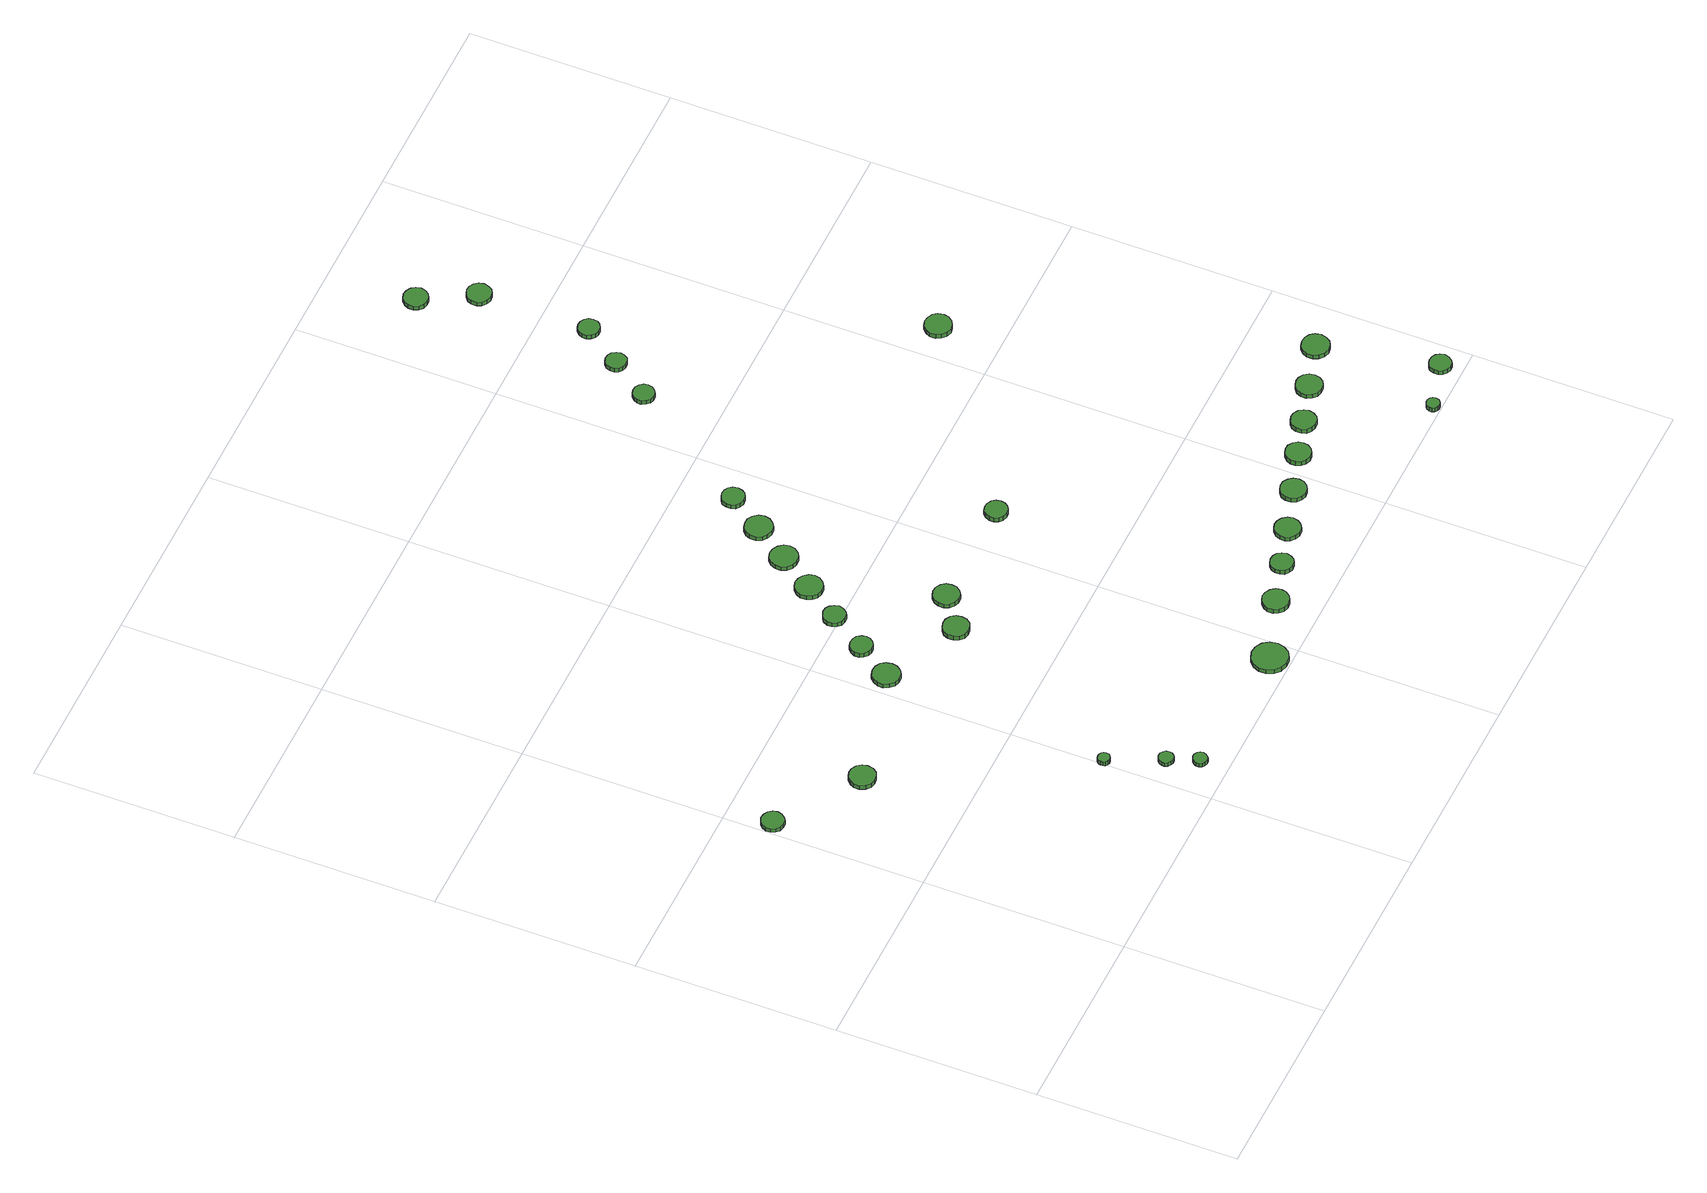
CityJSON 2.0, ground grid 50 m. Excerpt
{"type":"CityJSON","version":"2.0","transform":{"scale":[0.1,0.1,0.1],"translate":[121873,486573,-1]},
"CityObjects":{
"tree1":{"type":"SolitaryVegetationObject","attributes":{"function":"something"},"geometry":[{"type":"MultiSurface","lod":"1","boundaries":[[[0,1,2,3,4,5,6,7,8,9,10,11,12,13,14]],[[15,16,17,18,19,20,21,22,23,24,25,26,27,28,29]],[[0,29,28,1]],[[1,28,27,2]],[[2,27,26,3]],[[3,26,25,4]],[[4,25,24,5]],[[5,24,23,6]],[[6,23,22,7]],[[7,22,21,8]],[[8,21,20,9]],[[9,20,19,10]],[[10,19,18,11]],[[11,18,17,12]],[[12,17,16,13]],[[13,16,15,14]],[[14,15,29,0]]]}]},
"tree2":{"type":"SolitaryVegetationObject","attributes":{"function":"something"},"geometry":[{"type":"MultiSurface","lod":"1","boundaries":[[[30,31,32,33,34,35,36,37,38,39,40,41,42,43,44]],[[45,46,47,48,49,50,51,52,53,54,55,56,57,58,59]],[[30,59,58,31]],[[31,58,57,32]],[[32,57,56,33]],[[33,56,55,34]],[[34,55,54,35]],[[35,54,53,36]],[[36,53,52,37]],[[37,52,51,38]],[[38,51,50,39]],[[39,50,49,40]],[[40,49,48,41]],[[41,48,47,42]],[[42,47,46,43]],[[43,46,45,44]],[[44,45,59,30]]]}]},
"tree3":{"type":"SolitaryVegetationObject","attributes":{"function":"something"},"geometry":[{"type":"MultiSurface","lod":"1","boundaries":[[[60,61,62,63,64,65,66,67,68,69,70,71,72,73,74]],[[75,76,77,78,79,80,81,82,83,84,85,86,87,88,89]],[[60,89,88,61]],[[61,88,87,62]],[[62,87,86,63]],[[63,86,85,64]],[[64,85,84,65]],[[65,84,83,66]],[[66,83,82,67]],[[67,82,81,68]],[[68,81,80,69]],[[69,80,79,70]],[[70,79,78,71]],[[71,78,77,72]],[[72,77,76,73]],[[73,76,75,74]],[[74,75,89,60]]]}]},
"tree4":{"type":"SolitaryVegetationObject","attributes":{"function":"something"},"geometry":[{"type":"MultiSurface","lod":"1","boundaries":[[[90,91,92,93,94,95,96,97,98,99,100,101,102,103,104]],[[105,106,107,108,109,110,111,112,113,114,115,116,117,118,119]],[[90,119,118,91]],[[91,118,117,92]],[[92,117,116,93]],[[93,116,115,94]],[[94,115,114,95]],[[95,114,113,96]],[[96,113,112,97]],[[97,112,111,98]],[[98,111,110,99]],[[99,110,109,100]],[[100,109,108,101]],[[101,108,107,102]],[[102,107,106,103]],[[103,106,105,104]],[[104,105,119,90]]]}]},
"tree5":{"type":"SolitaryVegetationObject","attributes":{"function":"something"},"geometry":[{"type":"MultiSurface","lod":"1","boundaries":[[[120,121,122,123,124,125,126,127,128,129,130,131,132,133,134]],[[135,136,137,138,139,140,141,142,143,144,145,146,147,148,149]],[[120,149,148,121]],[[121,148,147,122]],[[122,147,146,123]],[[123,146,145,124]],[[124,145,144,125]],[[125,144,143,126]],[[126,143,142,127]],[[127,142,141,128]],[[128,141,140,129]],[[129,140,139,130]],[[130,139,138,131]],[[131,138,137,132]],[[132,137,136,133]],[[133,136,135,134]],[[134,135,149,120]]]}]},
"tree6":{"type":"SolitaryVegetationObject","attributes":{"function":"something"},"geometry":[{"type":"MultiSurface","lod":"1","boundaries":[[[150,151,152,153,154,155,156,157,158,159,160,161,162,163,164]],[[165,166,167,168,169,170,171,172,173,174,175,176,177,178,179]],[[150,179,178,151]],[[151,178,177,152]],[[152,177,176,153]],[[153,176,175,154]],[[154,175,174,155]],[[155,174,173,156]],[[156,173,172,157]],[[157,172,171,158]],[[158,171,170,159]],[[159,170,169,160]],[[160,169,168,161]],[[161,168,167,162]],[[162,167,166,163]],[[163,166,165,164]],[[164,165,179,150]]]}]},
"tree7":{"type":"SolitaryVegetationObject","attributes":{"function":"something"},"geometry":[{"type":"MultiSurface","lod":"1","boundaries":[[[180,181,182,183,184,185,186,187,188,189,190,191,192,193,194]],[[195,196,197,198,199,200,201,202,203,204,205,206,207,208,209]],[[180,209,208,181]],[[181,208,207,182]],[[182,207,206,183]],[[183,206,205,184]],[[184,205,204,185]],[[185,204,203,186]],[[186,203,202,187]],[[187,202,201,188]],[[188,201,200,189]],[[189,200,199,190]],[[190,199,198,191]],[[191,198,197,192]],[[192,197,196,193]],[[193,196,195,194]],[[194,195,209,180]]]}]},
"tree8":{"type":"SolitaryVegetationObject","attributes":{"function":"something"},"geometry":[{"type":"MultiSurface","lod":"1","boundaries":[[[210,211,212,213,214,215,216,217,218,219,220,221,222,223,224]],[[225,226,227,228,229,230,231,232,233,234,235,236,237,238,239]],[[210,239,238,211]],[[211,238,237,212]],[[212,237,236,213]],[[213,236,235,214]],[[214,235,234,215]],[[215,234,233,216]],[[216,233,232,217]],[[217,232,231,218]],[[218,231,230,219]],[[219,230,229,220]],[[220,229,228,221]],[[221,228,227,222]],[[222,227,226,223]],[[223,226,225,224]],[[224,225,239,210]]]}]},
"tree9":{"type":"SolitaryVegetationObject","attributes":{"function":"something"},"geometry":[{"type":"MultiSurface","lod":"1","boundaries":[[[240,241,242,243,244,245,246,247,248,249,250,251,252,253,254]],[[255,256,257,258,259,260,261,262,263,264,265,266,267,268,269]],[[240,269,268,241]],[[241,268,267,242]],[[242,267,266,243]],[[243,266,265,244]],[[244,265,264,245]],[[245,264,263,246]],[[246,263,262,247]],[[247,262,261,248]],[[248,261,260,249]],[[249,260,259,250]],[[250,259,258,251]],[[251,258,257,252]],[[252,257,256,253]],[[253,256,255,254]],[[254,255,269,240]]]}]},
"tree10":{"type":"SolitaryVegetationObject","attributes":{"function":"something"},"geometry":[{"type":"MultiSurface","lod":"1","boundaries":[[[270,271,272,273,274,275,276,277,278,279,280,281,282,283,284]],[[285,286,287,288,289,290,291,292,293,294,295,296,297,298,299]],[[270,299,298,271]],[[271,298,297,272]],[[272,297,296,273]],[[273,296,295,274]],[[274,295,294,275]],[[275,294,293,276]],[[276,293,292,277]],[[277,292,291,278]],[[278,291,290,279]],[[279,290,289,280]],[[280,289,288,281]],[[281,288,287,282]],[[282,287,286,283]],[[283,286,285,284]],[[284,285,299,270]]]}]},
"tree11":{"type":"SolitaryVegetationObject","attributes":{"function":"something"},"geometry":[{"type":"MultiSurface","lod":"1","boundaries":[[[300,301,302,303,304,305,306,307,308,309,310,311,312,313,314]],[[315,316,317,318,319,320,321,322,323,324,325,326,327,328,329]],[[300,329,328,301]],[[301,328,327,302]],[[302,327,326,303]],[[303,326,325,304]],[[304,325,324,305]],[[305,324,323,306]],[[306,323,322,307]],[[307,322,321,308]],[[308,321,320,309]],[[309,320,319,310]],[[310,319,318,311]],[[311,318,317,312]],[[312,317,316,313]],[[313,316,315,314]],[[314,315,329,300]]]}]},
"tree12":{"type":"SolitaryVegetationObject","attributes":{"function":"something"},"geometry":[{"type":"MultiSurface","lod":"1","boundaries":[[[330,331,332,333,334,335,336,337,338,339,340,341,342,343,344]],[[345,346,347,348,349,350,351,352,353,354,355,356,357,358,359]],[[330,359,358,331]],[[331,358,357,332]],[[332,357,356,333]],[[333,356,355,334]],[[334,355,354,335]],[[335,354,353,336]],[[336,353,352,337]],[[337,352,351,338]],[[338,351,350,339]],[[339,350,349,340]],[[340,349,348,341]],[[341,348,347,342]],[[342,347,346,343]],[[343,346,345,344]],[[344,345,359,330]]]}]},
"tree13":{"type":"SolitaryVegetationObject","attributes":{"function":"something"},"geometry":[{"type":"MultiSurface","lod":"1","boundaries":[[[360,361,362,363,364,365,366,367,368,369,370,371,372,373,374]],[[375,376,377,378,379,380,381,382,383,384,385,386,387,388,389]],[[360,389,388,361]],[[361,388,387,362]],[[362,387,386,363]],[[363,386,385,364]],[[364,385,384,365]],[[365,384,383,366]],[[366,383,382,367]],[[367,382,381,368]],[[368,381,380,369]],[[369,380,379,370]],[[370,379,378,371]],[[371,378,377,372]],[[372,377,376,373]],[[373,376,375,374]],[[374,375,389,360]]]}]},
"tree14":{"type":"SolitaryVegetationObject","attributes":{"function":"something"},"geometry":[{"type":"MultiSurface","lod":"1","boundaries":[[[390,391,392,393,394,395,396,397,398,399,400,401,402,403,404]],[[405,406,407,408,409,410,411,412,413,414,415,416,417,418,419]],[[390,419,418,391]],[[391,418,417,392]],[[392,417,416,393]],[[393,416,415,394]],[[394,415,414,395]],[[395,414,413,396]],[[396,413,412,397]],[[397,412,411,398]],[[398,411,410,399]],[[399,410,409,400]],[[400,409,408,401]],[[401,408,407,402]],[[402,407,406,403]],[[403,406,405,404]],[[404,405,419,390]]]}]},
"tree15":{"type":"SolitaryVegetationObject","attributes":{"function":"something"},"geometry":[{"type":"MultiSurface","lod":"1","boundaries":[[[420,421,422,423,424,425,426,427,428,429,430,431,432,433,434]],[[435,436,437,438,439,440,441,442,443,444,445,446,447,448,449]],[[420,449,448,421]],[[421,448,447,422]],[[422,447,446,423]],[[423,446,445,424]],[[424,445,444,425]],[[425,444,443,426]],[[426,443,442,427]],[[427,442,441,428]],[[428,441,440,429]],[[429,440,439,430]],[[430,439,438,431]],[[431,438,437,432]],[[432,437,436,433]],[[433,436,435,434]],[[434,435,449,420]]]}]},
"tree16":{"type":"SolitaryVegetationObject","attributes":{"function":"something"},"geometry":[{"type":"MultiSurface","lod":"1","boundaries":[[[450,451,452,453,454,455,456,457,458,459,460,461,462,463,464]],[[465,466,467,468,469,470,471,472,473,474,475,476,477,478,479]],[[450,479,478,451]],[[451,478,477,452]],[[452,477,476,453]],[[453,476,475,454]],[[454,475,474,455]],[[455,474,473,456]],[[456,473,472,457]],[[457,472,471,458]],[[458,471,470,459]],[[459,470,469,460]],[[460,469,468,461]],[[461,468,467,462]],[[462,467,466,463]],[[463,466,465,464]],[[464,465,479,450]]]}]},
"tree17":{"type":"SolitaryVegetationObject","attributes":{"function":"something"},"geometry":[{"type":"MultiSurface","lod":"1","boundaries":[[[480,481,482,483,484,485,486,487,488,489,490,491,492,493,494]],[[495,496,497,498,499,500,501,502,503,504,505,506,507,508,509]],[[480,509,508,481]],[[481,508,507,482]],[[482,507,506,483]],[[483,506,505,484]],[[484,505,504,485]],[[485,504,503,486]],[[486,503,502,487]],[[487,502,501,488]],[[488,501,500,489]],[[489,500,499,490]],[[490,499,498,491]],[[491,498,497,492]],[[492,497,496,493]],[[493,496,495,494]],[[494,495,509,480]]]}]},
"tree18":{"type":"SolitaryVegetationObject","attributes":{"function":"something"},"geometry":[{"type":"MultiSurface","lod":"1","boundaries":[[[510,511,512,513,514,515,516,517,518,519,520,521,522,523,524]],[[525,526,527,528,529,530,531,532,533,534,535,536,537,538,539]],[[510,539,538,511]],[[511,538,537,512]],[[512,537,536,513]],[[513,536,535,514]],[[514,535,534,515]],[[515,534,533,516]],[[516,533,532,517]],[[517,532,531,518]],[[518,531,530,519]],[[519,530,529,520]],[[520,529,528,521]],[[521,528,527,522]],[[522,527,526,523]],[[523,526,525,524]],[[524,525,539,510]]]}]},
"tree19":{"type":"SolitaryVegetationObject","attributes":{"function":"something"},"geometry":[{"type":"MultiSurface","lod":"1","boundaries":[[[540,541,542,543,544,545,546,547,548,549,550,551,552,553,554]],[[555,556,557,558,559,560,561,562,563,564,565,566,567,568,569]],[[540,569,568,541]],[[541,568,567,542]],[[542,567,566,543]],[[543,566,565,544]],[[544,565,564,545]],[[545,564,563,546]],[[546,563,562,547]],[[547,562,561,548]],[[548,561,560,549]],[[549,560,559,550]],[[550,559,558,551]],[[551,558,557,552]],[[552,557,556,553]],[[553,556,555,554]],[[554,555,569,540]]]}]},
"tree20":{"type":"SolitaryVegetationObject","attributes":{"function":"something"},"geometry":[{"type":"MultiSurface","lod":"1","boundaries":[[[570,571,572,573,574,575,576,577,578,579,580,581,582,583,584]],[[585,586,587,588,589,590,591,592,593,594,595,596,597,598,599]],[[570,599,598,571]],[[571,598,597,572]],[[572,597,596,573]],[[573,596,595,574]],[[574,595,594,575]],[[575,594,593,576]],[[576,593,592,577]],[[577,592,591,578]],[[578,591,590,579]],[[579,590,589,580]],[[580,589,588,581]],[[581,588,587,582]],[[582,587,586,583]],[[583,586,585,584]],[[584,585,599,570]]]}]},
"tree21":{"type":"SolitaryVegetationObject","attributes":{"function":"something"},"geometry":[{"type":"MultiSurface","lod":"1","boundaries":[[[600,601,602,603,604,605,606,607,608,609,610,611,612,613,614]],[[615,616,617,618,619,620,621,622,623,624,625,626,627,628,629]],[[600,629,628,601]],[[601,628,627,602]],[[602,627,626,603]],[[603,626,625,604]],[[604,625,624,605]],[[605,624,623,606]],[[606,623,622,607]],[[607,622,621,608]],[[608,621,620,609]],[[609,620,619,610]],[[610,619,618,611]],[[611,618,617,612]],[[612,617,616,613]],[[613,616,615,614]],[[614,615,629,600]]]}]},
"tree22":{"type":"SolitaryVegetationObject","attributes":{"function":"something"},"geometry":[{"type":"MultiSurface","lod":"1","boundaries":[[[630,631,632,633,634,635,636,637,638,639,640,641,642,643,644]],[[645,646,647,648,649,650,651,652,653,654,655,656,657,658,659]],[[630,659,658,631]],[[631,658,657,632]],[[632,657,656,633]],[[633,656,655,634]],[[634,655,654,635]],[[635,654,653,636]],[[636,653,652,637]],[[637,652,651,638]],[[638,651,650,639]],[[639,650,649,640]],[[640,649,648,641]],[[641,648,647,642]],[[642,647,646,643]],[[643,646,645,644]],[[644,645,659,630]]]}]},
"tree23":{"type":"SolitaryVegetationObject","attributes":{"function":"something"},"geometry":[{"type":"MultiSurface","lod":"1","boundaries":[[[660,661,662,663,664,665,666,667,668,669,670,671,672,673,674]],[[675,676,677,678,679,680,681,682,683,684,685,686,687,688,689]],[[660,689,688,661]],[[661,688,687,662]],[[662,687,686,663]],[[663,686,685,664]],[[664,685,684,665]],[[665,684,683,666]],[[666,683,682,667]],[[667,682,681,668]],[[668,681,680,669]],[[669,680,679,670]],[[670,679,678,671]],[[671,678,677,672]],[[672,677,676,673]],[[673,676,675,674]],[[674,675,689,660]]]}]},
"tree24":{"type":"SolitaryVegetationObject","attributes":{"function":"something"},"geometry":[{"type":"MultiSurface","lod":"1","boundaries":[[[690,691,692,693,694,695,696,697,698,699,700,701,702,703,704]],[[705,706,707,708,709,710,711,712,713,714,715,716,717,718,719]],[[690,719,718,691]],[[691,718,717,692]],[[692,717,716,693]],[[693,716,715,694]],[[694,715,714,695]],[[695,714,713,696]],[[696,713,712,697]],[[697,712,711,698]],[[698,711,710,699]],[[699,710,709,700]],[[700,709,708,701]],[[701,708,707,702]],[[702,707,706,703]],[[703,706,705,704]],[[704,705,719,690]]]}]},
"tree25":{"type":"SolitaryVegetationObject","attributes":{"function":"something"},"geometry":[{"type":"MultiSurface","lod":"1","boundaries":[[[720,721,722,723,724,725,726,727,728,729,730,731,732,733,734]],[[735,736,737,738,739,740,741,742,743,744,745,746,747,748,749]],[[720,749,748,721]],[[721,748,747,722]],[[722,747,746,723]],[[723,746,745,724]],[[724,745,744,725]],[[725,744,743,726]],[[726,743,742,727]],[[727,742,741,728]],[[728,741,740,729]],[[729,740,739,730]],[[730,739,738,731]],[[731,738,737,732]],[[732,737,736,733]],[[733,736,735,734]],[[734,735,749,720]]]}]},
"tree26":{"type":"SolitaryVegetationObject","attributes":{"function":"something"},"geometry":[{"type":"MultiSurface","lod":"1","boundaries":[[[750,751,752,753,754,755,756,757,758,759,760,761,762,763,764]],[[765,766,767,768,769,770,771,772,773,774,775,776,777,778,779]],[[750,779,778,751]],[[751,778,777,752]],[[752,777,776,753]],[[753,776,775,754]],[[754,775,774,755]],[[755,774,773,756]],[[756,773,772,757]],[[757,772,771,758]],[[758,771,770,759]],[[759,770,769,760]],[[760,769,768,761]],[[761,768,767,762]],[[762,767,766,763]],[[763,766,765,764]],[[764,765,779,750]]]}]},
"tree27":{"type":"SolitaryVegetationObject","attributes":{"function":"something"},"geometry":[{"type":"MultiSurface","lod":"1","boundaries":[[[780,781,782,783,784,785,786,787,788,789,790,791,792,793,794]],[[795,796,797,798,799,800,801,802,803,804,805,806,807,808,809]],[[780,809,808,781]],[[781,808,807,782]],[[782,807,806,783]],[[783,806,805,784]],[[784,805,804,785]],[[785,804,803,786]],[[786,803,802,787]],[[787,802,801,788]],[[788,801,800,789]],[[789,800,799,790]],[[790,799,798,791]],[[791,798,797,792]],[[792,797,796,793]],[[793,796,795,794]],[[794,795,809,780]]]}]},
"tree28":{"type":"SolitaryVegetationObject","attributes":{"function":"something"},"geometry":[{"type":"MultiSurface","lod":"1","boundaries":[[[810,811,812,813,814,815,816,817,818,819,820,821,822,823,824]],[[825,826,827,828,829,830,831,832,833,834,835,836,837,838,839]],[[810,839,838,811]],[[811,838,837,812]],[[812,837,836,813]],[[813,836,835,814]],[[814,835,834,815]],[[815,834,833,816]],[[816,833,832,817]],[[817,832,831,818]],[[818,831,830,819]],[[819,830,829,820]],[[820,829,828,821]],[[821,828,827,822]],[[822,827,826,823]],[[823,826,825,824]],[[824,825,839,810]]]}]},
"tree29":{"type":"SolitaryVegetationObject","attributes":{"function":"something"},"geometry":[{"type":"MultiSurface","lod":"1","boundaries":[[[840,841,842,843,844,845,846,847,848,849,850,851,852,853,854]],[[855,856,857,858,859,860,861,862,863,864,865,866,867,868,869]],[[840,869,868,841]],[[841,868,867,842]],[[842,867,866,843]],[[843,866,865,844]],[[844,865,864,845]],[[845,864,863,846]],[[846,863,862,847]],[[847,862,861,848]],[[848,861,860,849]],[[849,860,859,850]],[[850,859,858,851]],[[851,858,857,852]],[[852,857,856,853]],[[853,856,855,854]],[[854,855,869,840]]]}]},
"tree30":{"type":"SolitaryVegetationObject","attributes":{"function":"something"},"geometry":[{"type":"MultiSurface","lod":"1","boundaries":[[[870,871,872,873,874,875,876,877,878,879,880,881,882,883,884]],[[885,886,887,888,889,890,891,892,893,894,895,896,897,898,899]],[[870,899,898,871]],[[871,898,897,872]],[[872,897,896,873]],[[873,896,895,874]],[[874,895,894,875]],[[875,894,893,876]],[[876,893,892,877]],[[877,892,891,878]],[[878,891,890,879]],[[879,890,889,880]],[[880,889,888,881]],[[881,888,887,882]],[[882,887,886,883]],[[883,886,885,884]],[[884,885,899,870]]]}]},
"tree31":{"type":"SolitaryVegetationObject","attributes":{"function":"something"},"geometry":[{"type":"MultiSurface","lod":"1","boundaries":[[[900,901,902,903,904,905,906,907,908,909,910,911,912,913,914]],[[915,916,917,918,919,920,921,922,923,924,925,926,927,928,929]],[[900,929,928,901]],[[901,928,927,902]],[[902,927,926,903]],[[903,926,925,904]],[[904,925,924,905]],[[905,924,923,906]],[[906,923,922,907]],[[907,922,921,908]],[[908,921,920,909]],[[909,920,919,910]],[[910,919,918,911]],[[911,918,917,912]],[[912,917,916,913]],[[913,916,915,914]],[[914,915,929,900]]]}]},
"tree32":{"type":"SolitaryVegetationObject","attributes":{"function":"something"},"geometry":[{"type":"MultiSurface","lod":"1","boundaries":[[[930,931,932,933,934,935,936,937,938,939,940,941,942,943,944]],[[945,946,947,948,949,950,951,952,953,954,955,956,957,958,959]],[[930,959,958,931]],[[931,958,957,932]],[[932,957,956,933]],[[933,956,955,934]],[[934,955,954,935]],[[935,954,953,936]],[[936,953,952,937]],[[937,952,951,938]],[[938,951,950,939]],[[939,950,949,940]],[[940,949,948,941]],[[941,948,947,942]],[[942,947,946,943]],[[943,946,945,944]],[[944,945,959,930]]]}]}
},
"vertices":[
[58,888,19],[55,899,19],[48,909,19],[38,914,19],[26,916,19],[15,912,19],[7,904,19],[2,893,19],[2,882,19],[7,871,19],[15,863,19],[26,860,19],[38,861,19],[48,867,19],[55,876,19],[55,876,8],[48,867,8],[38,861,8],[26,860,8],[15,863,8],[7,871,8],[2,882,8],[2,893,8],[7,904,8],[15,912,8],[26,916,8],[38,914,8],[48,909,8],[55,899,8],[58,888,8],
[265,753,26],[262,766,26],[254,777,26],[242,784,26],[229,785,26],[216,781,26],[206,772,26],[200,760,26],[200,746,26],[206,733,26],[216,724,26],[229,720,26],[242,722,26],[254,728,26],[262,739,26],[262,739,14],[254,728,14],[242,722,14],[229,720,14],[216,724,14],[206,733,14],[200,746,14],[200,760,14],[206,772,14],[216,781,14],[229,785,14],[242,784,14],[254,777,14],[262,766,14],[265,753,14],
[514,267,32],[513,273,32],[509,278,32],[504,281,32],[498,281,32],[492,280,32],[487,275,32],[485,270,32],[485,264,32],[487,258,32],[492,254,32],[498,252,32],[504,253,32],[509,256,32],[513,261,32],[513,261,19],[509,256,19],[504,253,19],[498,252,19],[492,254,19],[487,258,19],[485,264,19],[485,270,19],[487,275,19],[492,280,19],[498,281,19],[504,281,19],[509,278,19],[513,273,19],[514,267,19],
[577,137,29],[576,145,29],[571,151,29],[565,155,29],[557,156,29],[550,153,29],[544,148,29],[541,141,29],[541,134,29],[544,127,29],[550,122,29],[557,119,29],[565,120,29],[571,124,29],[576,130,29],[576,130,17],[571,124,17],[565,120,17],[557,119,17],[550,122,17],[544,127,17],[541,134,17],[541,141,17],[544,148,17],[550,153,17],[557,156,17],[565,155,17],[571,151,17],[576,145,17],[577,137,17],
[605,65,30],[603,72,30],[599,78,30],[593,82,30],[585,83,30],[578,80,30],[573,75,30],[570,69,30],[570,61,30],[573,54,30],[578,50,30],[585,47,30],[593,48,30],[599,52,30],[603,58,30],[603,58,18],[599,52,18],[593,48,18],[585,47,18],[578,50,18],[573,54,18],[570,61,18],[570,69,18],[573,75,18],[578,80,18],[585,83,18],[593,82,18],[599,78,18],[603,72,18],[605,65,18],
[575,827,29],[572,841,29],[564,853,29],[552,860,29],[538,861,29],[524,857,29],[514,847,29],[508,834,29],[508,820,29],[514,808,29],[524,798,29],[538,794,29],[552,795,29],[564,802,29],[572,814,29],[572,814,17],[564,802,17],[552,795,17],[538,794,17],[524,798,17],[514,808,17],[508,820,17],[508,834,17],[514,847,17],[524,857,17],[538,861,17],[552,860,17],[564,853,17],[572,841,17],[575,827,17],
[630,916,27],[628,927,27],[621,937,27],[611,942,27],[599,943,27],[589,940,27],[580,932,27],[575,922,27],[575,910,27],[580,900,27],[589,892,27],[599,889,27],[611,890,27],[621,896,27],[628,905,27],[628,905,14],[621,896,14],[611,890,14],[599,889,14],[589,892,14],[580,900,14],[575,910,14],[575,922,14],[580,932,14],[589,940,14],[599,943,14],[611,942,14],[621,937,14],[628,927,14],[630,916,14],
[989,47,23],[985,65,23],[975,80,23],[959,89,23],[941,91,23],[923,85,23],[910,73,23],[902,56,23],[902,38,23],[910,21,23],[923,9,23],[941,3,23],[959,5,23],[975,14,23],[985,29,23],[985,29,11],[975,14,11],[959,5,11],[941,3,11],[923,9,11],[910,21,11],[902,38,11],[902,56,11],[910,73,11],[923,85,11],[941,91,11],[959,89,11],[975,80,11],[985,65,11],[989,47,11],
[770,739,31],[768,752,31],[760,763,31],[748,770,31],[735,771,31],[722,767,31],[712,758,31],[707,746,31],[707,733,31],[712,720,31],[722,711,31],[735,707,31],[748,709,31],[760,715,31],[768,726,31],[768,726,18],[760,715,18],[748,709,18],[735,707,18],[722,711,18],[712,720,18],[707,733,18],[707,746,18],[712,758,18],[722,767,18],[735,771,18],[748,770,18],[760,763,18],[768,752,18],[770,739,18],
[695,1011,24],[692,1023,24],[685,1032,24],[676,1038,24],[664,1039,24],[653,1035,24],[645,1028,24],[640,1017,24],[640,1006,24],[645,995,24],[653,987,24],[664,984,24],[676,985,24],[685,991,24],[692,1000,24],[692,1000,11],[685,991,11],[676,985,11],[664,984,11],[653,987,11],[645,995,11],[640,1006,11],[640,1017,11],[645,1028,11],[653,1035,11],[664,1039,11],[676,1038,11],[685,1032,11],[692,1023,11],[695,1011,11],
[761,1101,22],[758,1115,22],[749,1126,22],[737,1133,22],[723,1135,22],[710,1130,22],[700,1121,22],[694,1108,22],[694,1094,22],[700,1081,22],[710,1072,22],[723,1067,22],[737,1069,22],[749,1076,22],[758,1087,22],[758,1087,10],[749,1076,10],[737,1069,10],[723,1067,10],[710,1072,10],[700,1081,10],[694,1094,10],[694,1108,10],[700,1121,10],[710,1130,10],[723,1135,10],[737,1133,10],[749,1126,10],[758,1115,10],[761,1101,10],
[852,799,31],[850,812,31],[842,823,31],[830,830,31],[817,831,31],[804,827,31],[794,818,31],[789,806,31],[789,792,31],[794,780,31],[804,771,31],[817,767,31],[830,768,31],[842,775,31],[850,786,31],[850,786,19],[842,775,19],[830,768,19],[817,767,19],[804,771,19],[794,780,19],[789,792,19],[789,806,19],[794,818,19],[804,827,19],[817,831,19],[830,830,19],[842,823,19],[850,812,19],[852,799,19],
[824,1191,20],[821,1205,20],[812,1216,20],[800,1223,20],[786,1225,20],[772,1221,20],[762,1211,20],[756,1198,20],[756,1184,20],[762,1171,20],[772,1161,20],[786,1157,20],[800,1158,20],[812,1165,20],[821,1177,20],[821,1177,8],[812,1165,8],[800,1158,8],[786,1157,8],[772,1161,8],[762,1171,8],[756,1184,8],[756,1198,8],[762,1211,8],[772,1221,8],[786,1225,8],[800,1223,8],[812,1216,8],[821,1205,8],[824,1191,8],
[1150,107,18],[1147,120,18],[1139,131,18],[1127,138,18],[1114,140,18],[1101,135,18],[1091,126,18],[1085,114,18],[1085,100,18],[1091,88,18],[1101,79,18],[1114,74,18],[1127,76,18],[1139,83,18],[1147,94,18],[1147,94,5],[1139,83,5],[1127,76,5],[1114,74,5],[1101,79,5],[1091,88,5],[1085,100,5],[1085,114,5],[1091,126,5],[1101,135,5],[1114,140,5],[1127,138,5],[1139,131,5],[1147,120,5],[1150,107,5],
[886,1280,20],[883,1294,20],[874,1306,20],[862,1313,20],[848,1314,20],[834,1310,20],[824,1301,20],[818,1288,20],[818,1273,20],[824,1260,20],[834,1251,20],[848,1247,20],[862,1248,20],[874,1255,20],[883,1267,20],[883,1267,8],[874,1255,8],[862,1248,8],[848,1247,8],[834,1251,8],[824,1260,8],[818,1273,8],[818,1288,8],[824,1301,8],[834,1310,8],[848,1314,8],[862,1313,8],[874,1306,8],[883,1294,8],[886,1280,8],
[1258,141,17],[1255,152,17],[1249,162,17],[1239,167,17],[1227,169,17],[1216,165,17],[1207,157,17],[1203,147,17],[1203,135,17],[1207,124,17],[1216,117,17],[1227,113,17],[1239,114,17],[1249,120,17],[1255,129,17],[1255,129,5],[1249,120,5],[1239,114,5],[1227,113,5],[1216,117,5],[1207,124,5],[1203,135,5],[1203,147,5],[1207,157,5],[1216,165,5],[1227,169,5],[1239,167,5],[1249,162,5],[1255,152,5],[1258,141,5],
[942,1371,20],[939,1383,20],[933,1392,20],[923,1398,20],[911,1399,20],[900,1395,20],[891,1388,20],[887,1377,20],[887,1365,20],[891,1355,20],[900,1347,20],[911,1344,20],[923,1345,20],[933,1351,20],[939,1360,20],[939,1360,7],[933,1351,7],[923,1345,7],[911,1344,7],[900,1347,7],[891,1355,7],[887,1365,7],[887,1377,7],[891,1388,7],[900,1395,7],[911,1399,7],[923,1398,7],[933,1392,7],[939,1383,7],[942,1371,7],
[1139,801,26],[1137,813,26],[1130,822,26],[1120,828,26],[1108,829,26],[1097,826,26],[1089,818,26],[1084,807,26],[1084,796,26],[1089,785,26],[1097,777,26],[1108,774,26],[1120,775,26],[1130,781,26],[1137,790,26],[1137,790,13],[1130,781,13],[1120,775,13],[1108,774,13],[1097,777,13],[1089,785,13],[1084,796,13],[1084,807,13],[1089,818,13],[1097,826,13],[1108,829,13],[1120,828,13],[1130,822,13],[1137,813,13],[1139,801,13],
[1365,171,17],[1362,184,17],[1354,195,17],[1343,201,17],[1330,203,17],[1317,199,17],[1307,190,17],[1302,178,17],[1302,165,17],[1307,153,17],[1317,144,17],[1330,140,17],[1343,141,17],[1354,148,17],[1362,158,17],[1362,158,5],[1354,148,5],[1343,141,5],[1330,140,5],[1317,144,5],[1307,153,5],[1302,165,5],[1302,178,5],[1307,190,5],[1317,199,5],[1330,203,5],[1343,201,5],[1354,195,5],[1362,184,5],[1365,171,5],
[1481,207,17],[1478,220,17],[1470,231,17],[1459,238,17],[1446,239,17],[1433,235,17],[1423,226,17],[1418,214,17],[1418,201,17],[1423,188,17],[1433,180,17],[1446,175,17],[1459,177,17],[1470,183,17],[1478,194,17],[1478,194,5],[1470,183,5],[1459,177,5],[1446,175,5],[1433,180,5],[1423,188,5],[1418,201,5],[1418,214,5],[1423,226,5],[1433,235,5],[1446,239,5],[1459,238,5],[1470,231,5],[1478,220,5],[1481,207,5],
[1587,242,18],[1585,255,18],[1577,265,18],[1566,272,18],[1553,273,18],[1541,269,18],[1531,260,18],[1526,249,18],[1526,236,18],[1531,224,18],[1541,215,18],[1553,211,18],[1566,212,18],[1577,219,18],[1585,229,18],[1585,229,5],[1577,219,5],[1566,212,5],[1553,211,5],[1541,215,5],[1531,224,5],[1526,236,5],[1526,249,5],[1531,260,5],[1541,269,5],[1553,273,5],[1566,272,5],[1577,265,5],[1585,255,5],[1587,242,5],
[1154,1687,19],[1152,1698,19],[1145,1706,19],[1136,1712,19],[1125,1713,19],[1115,1710,19],[1107,1702,19],[1102,1692,19],[1102,1682,19],[1107,1672,19],[1115,1664,19],[1125,1661,19],[1136,1662,19],[1145,1668,19],[1152,1676,19],[1152,1676,7],[1145,1668,7],[1136,1662,7],[1125,1661,7],[1115,1664,7],[1107,1672,7],[1102,1682,7],[1102,1692,7],[1107,1702,7],[1115,1710,7],[1125,1713,7],[1136,1712,7],[1145,1706,7],[1152,1698,7],[1154,1687,7],
[1220,1784,19],[1217,1795,19],[1211,1804,19],[1202,1809,19],[1191,1810,19],[1181,1807,19],[1173,1800,19],[1169,1790,19],[1169,1779,19],[1173,1769,19],[1181,1762,19],[1191,1759,19],[1202,1760,19],[1211,1765,19],[1217,1774,19],[1217,1774,7],[1211,1765,7],[1202,1760,7],[1191,1759,7],[1181,1762,7],[1173,1769,7],[1169,1779,7],[1169,1790,7],[1173,1800,7],[1181,1807,7],[1191,1810,7],[1202,1809,7],[1211,1804,7],[1217,1795,7],[1220,1784,7],
[1684,270,18],[1681,283,18],[1674,293,18],[1663,300,18],[1650,301,18],[1638,297,18],[1628,289,18],[1623,277,18],[1623,264,18],[1628,252,18],[1638,244,18],[1650,240,18],[1663,241,18],[1674,247,18],[1681,258,18],[1681,258,5],[1674,247,5],[1663,241,5],[1650,240,5],[1638,244,5],[1628,252,5],[1623,264,5],[1623,277,5],[1628,289,5],[1638,297,5],[1650,301,5],[1663,300,5],[1674,293,5],[1681,283,5],[1684,270,5],
[1835,20,18],[1834,27,18],[1830,32,18],[1824,36,18],[1817,36,18],[1811,34,18],[1806,30,18],[1803,23,18],[1803,17,18],[1806,10,18],[1811,6,18],[1817,4,18],[1824,4,18],[1830,8,18],[1834,13,18],[1834,13,5],[1830,8,5],[1824,4,5],[1817,4,5],[1811,6,5],[1806,10,5],[1803,17,5],[1803,23,5],[1806,30,5],[1811,34,5],[1817,36,5],[1824,36,5],[1830,32,5],[1834,27,5],[1835,20,5],
[1290,1883,19],[1288,1894,19],[1282,1902,19],[1272,1908,19],[1261,1909,19],[1251,1906,19],[1243,1898,19],[1238,1888,19],[1238,1878,19],[1243,1868,19],[1251,1860,19],[1261,1857,19],[1272,1858,19],[1282,1864,19],[1288,1872,19],[1288,1872,7],[1282,1864,7],[1272,1858,7],[1261,1857,7],[1251,1860,7],[1243,1868,7],[1238,1878,7],[1238,1888,7],[1243,1898,7],[1251,1906,7],[1261,1909,7],[1272,1908,7],[1282,1902,7],[1288,1894,7],[1290,1883,7],
[1791,303,17],[1789,316,17],[1781,327,17],[1769,334,17],[1756,335,17],[1743,331,17],[1733,322,17],[1727,310,17],[1727,296,17],[1733,284,17],[1743,275,17],[1756,271,17],[1769,272,17],[1781,279,17],[1789,290,17],[1789,290,5],[1781,279,5],[1769,272,5],[1756,271,5],[1743,275,5],[1733,284,5],[1727,296,5],[1727,310,5],[1733,322,5],[1743,331,5],[1756,335,5],[1769,334,5],[1781,327,5],[1789,316,5],[1791,303,5],
[1222,2283,19],[1219,2295,19],[1212,2305,19],[1201,2311,19],[1189,2313,19],[1177,2309,19],[1168,2300,19],[1163,2289,19],[1163,2277,19],[1168,2265,19],[1177,2257,19],[1189,2253,19],[1201,2255,19],[1212,2261,19],[1219,2271,19],[1219,2271,7],[1212,2261,7],[1201,2255,7],[1189,2253,7],[1177,2257,7],[1168,2265,7],[1163,2277,7],[1163,2289,7],[1168,2300,7],[1177,2309,7],[1189,2313,7],[1201,2311,7],[1212,2305,7],[1219,2295,7],[1222,2283,7],
[1292,2156,19],[1289,2168,19],[1282,2178,19],[1271,2184,19],[1259,2186,19],[1247,2182,19],[1237,2173,19],[1232,2162,19],[1232,2149,19],[1237,2138,19],[1247,2130,19],[1259,2126,19],[1271,2127,19],[1282,2133,19],[1289,2143,19],[1289,2143,7],[1282,2133,7],[1271,2127,7],[1259,2126,7],[1247,2130,7],[1237,2138,7],[1232,2149,7],[1232,2162,7],[1237,2173,7],[1247,2182,7],[1259,2186,7],[1271,2184,7],[1282,2178,7],[1289,2168,7],[1292,2156,7],
[1621,1153,22],[1618,1167,22],[1610,1178,22],[1598,1184,22],[1585,1186,22],[1572,1182,22],[1562,1172,22],[1556,1160,22],[1556,1146,22],[1562,1134,22],[1572,1125,22],[1585,1120,22],[1598,1122,22],[1610,1129,22],[1618,1140,22],[1618,1140,9],[1610,1129,9],[1598,1122,9],[1585,1120,9],[1572,1125,9],[1562,1134,9],[1556,1146,9],[1556,1160,9],[1562,1172,9],[1572,1182,9],[1585,1186,9],[1598,1184,9],[1610,1178,9],[1618,1167,9],[1621,1153,9],
[1967,55,18],[1964,66,18],[1958,75,18],[1948,80,18],[1937,81,18],[1926,78,18],[1918,71,18],[1914,60,18],[1914,49,18],[1918,39,18],[1926,32,18],[1937,28,18],[1948,29,18],[1958,35,18],[1964,44,18],[1964,44,6],[1958,35,6],[1948,29,6],[1937,28,6],[1926,32,6],[1918,39,6],[1914,49,6],[1914,60,6],[1918,71,6],[1926,78,6],[1937,81,6],[1948,80,6],[1958,75,6],[1964,66,6],[1967,55,6],
[1912,339,17],[1909,353,17],[1901,364,17],[1889,371,17],[1875,372,17],[1861,368,17],[1851,359,17],[1845,346,17],[1845,332,17],[1851,319,17],[1861,310,17],[1875,305,17],[1889,307,17],[1901,314,17],[1909,325,17],[1909,325,5],[1901,314,5],[1889,307,5],[1875,305,5],[1861,310,5],[1851,319,5],[1845,332,5],[1845,346,5],[1851,359,5],[1861,368,5],[1875,372,5],[1889,371,5],[1901,364,5],[1909,353,5],[1912,339,5]
]}
